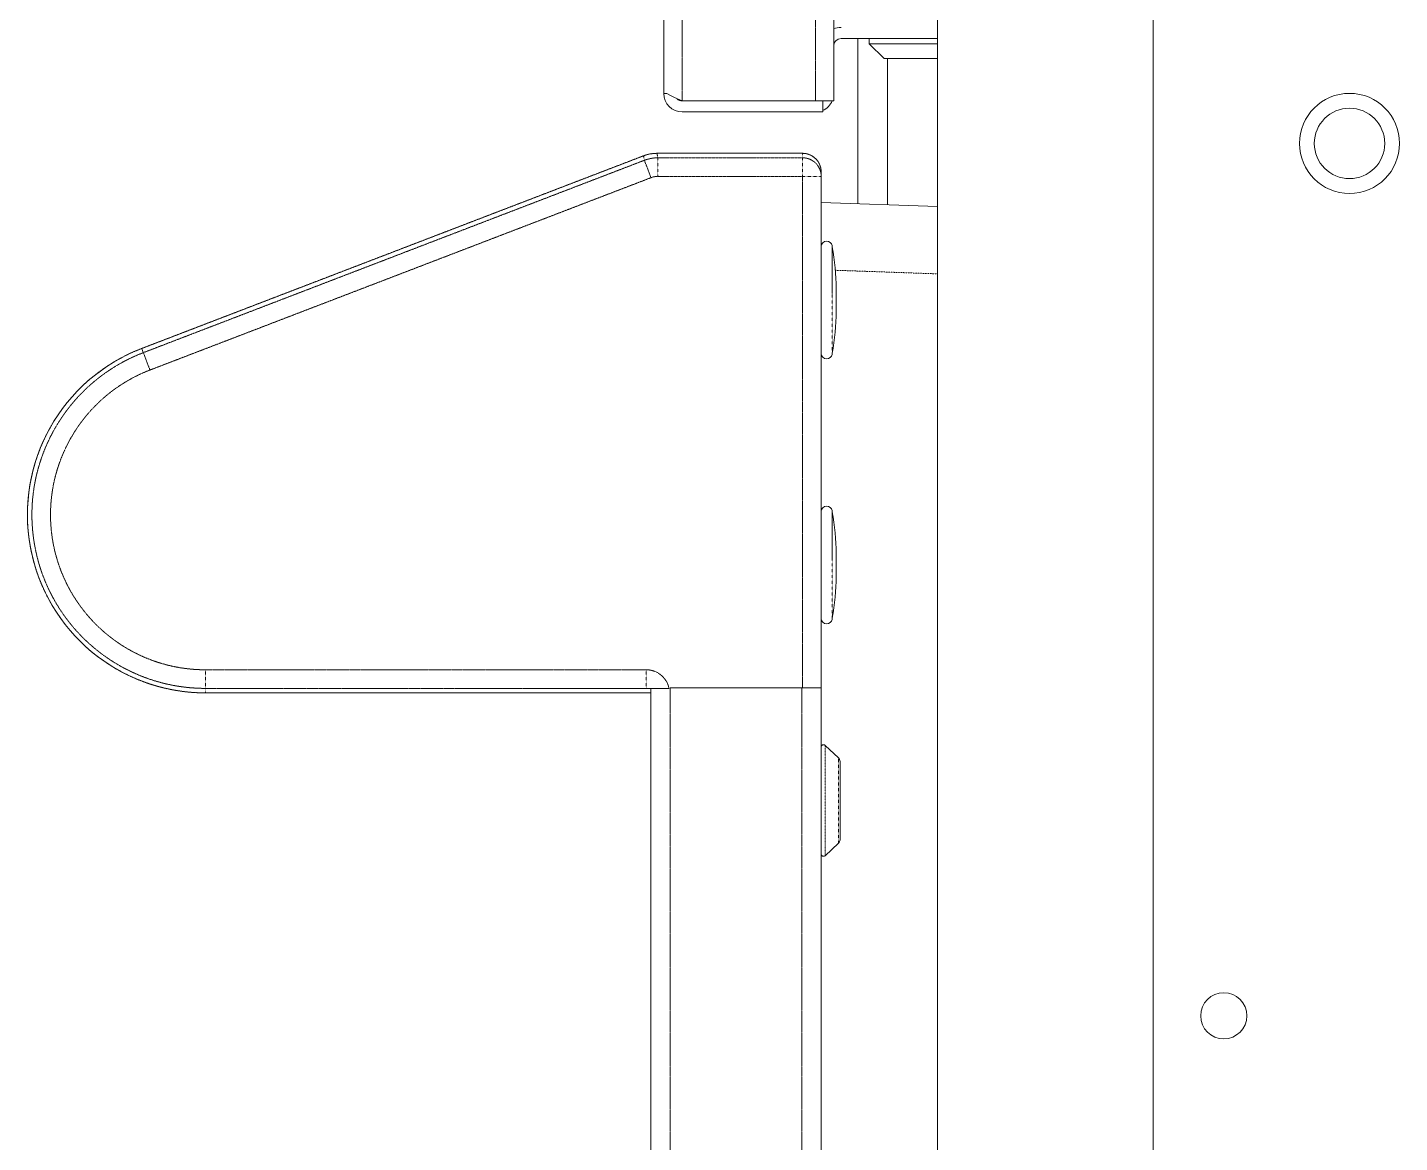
# Model space of a CAD drawing. Header units: millimetres. Extents: x 60499 to 556746, y 248297 to 497145.
# Drawn here: x 272920 to 277813, y 456842 to 460818 of the extents above; entities that cross this region are included whole.
import ezdxf

# ---------------------------------------------------------------- set-up
doc = ezdxf.new("R2010")
doc.units = ezdxf.units.MM
doc.linetypes.add('PHANTOM', pattern=[20, 10, -2, 2, -2, 2, -2])

msp = doc.modelspace()

# ---------------------------------------------------------------- linework, layer by layer
at = {"color": 7, "lineweight": 13, "ltscale": 0.03937}
for p, q in [((275189.2, 460582.8), (275189.2, 466171)), ((275795.6, 460556.8), (275795.6, 466197.8)), ((276166, 442551.5), (276166, 466200.8)), ((276934.4, 423700.9), (276934.4, 466200.8)), ((275117.2, 460360.2), (273327.8, 459673.3)), ((273327.8, 459673.3), (275117.2, 460360.2)), ((275750.8, 460286.8), (275750.8, 458461.2)), ((275750.8, 458462.8), (275750.8, 460171)), ((275143.6, 458445.2), (273555.4, 458445.2)), ((275143.6, 458461.2), (275143.6, 442073.2)), ((275750.8, 458462.8), (275750.8, 442133.6))]:
    msp.add_line(p, q, dxfattribs=at)
at = {"color": 7, "linetype": 'PHANTOM', "lineweight": 13, "ltscale": 0.03937}
for p, q in [((275254.7, 466197.8), (275254.7, 460555.9)), ((275730.1, 460555.9), (275730.1, 466197.8)), ((275117.2, 460360.2), (273327.8, 459673.3)), ((273333.5, 459658.3), (275120.2, 460344.2)), ((273357.3, 459596.4), (275144, 460282.2)), ((275684.5, 460286.8), (275684.5, 458462.8)), ((275126.9, 458527.6), (273555.4, 458527.6)), ((274725.7, 458461.2), (273555.4, 458461.2)), ((273555.4, 458445.2), (275143.6, 458445.2)), ((275212.5, 458462.8), (275212.5, 442073.2)), ((275682, 458462.8), (275682, 442133.6))]:
    msp.add_line(p, q, dxfattribs=at)
at = {"color": 7, "lineweight": 13, "ltscale": 0.010252}
msp.add_line((276166, 460778.5), (275821.6, 460778.5), dxfattribs=at)
at = {"color": 7, "lineweight": 13, "ltscale": 0.017539}
msp.add_line((275881.9, 460189.3), (275881.9, 460778.5), dxfattribs=at)
at = {"color": 7, "lineweight": 13, "ltscale": 0.00055}
msp.add_line((275922, 460778.5), (275922, 460760), dxfattribs=at)
at = {"color": 7, "lineweight": 13, "ltscale": 0.007265}
msp.add_line((276166, 460760), (275922, 460760), dxfattribs=at)
at = {"color": 7, "lineweight": 13, "ltscale": 0.002227}
msp.add_line((275974.9, 460707.1), (275922, 460760), dxfattribs=at)
at = {"color": 7, "lineweight": 13, "ltscale": 0.00569}
msp.add_line((276166, 460707.1), (275974.9, 460707.1), dxfattribs=at)
at = {"color": 7, "lineweight": 13, "ltscale": 0.015524}
msp.add_line((275986.9, 460185.6), (275986.9, 460707.1), dxfattribs=at)
msp.add_line((275986.9, 460185.6), (275986.9, 460707.1), dxfattribs=at)
at = {"color": 7, "lineweight": 13, "ltscale": 0.000174}
msp.add_line((275195.1, 460582.8), (275189.2, 460582.8), dxfattribs=at)
at = {"color": 7, "lineweight": 13, "ltscale": 0.000333}
msp.add_line((275189.2, 460582.8), (275200.4, 460582.8), dxfattribs=at)
at = {"color": 7, "lineweight": 13, "ltscale": 0.01415}
msp.add_line((275254.7, 460555.9), (275730.1, 460555.9), dxfattribs=at)
at = {"color": 7, "lineweight": 13, "ltscale": 0.000775}
msp.add_line((275756.1, 460555.9), (275730.1, 460555.9), dxfattribs=at)
at = {"color": 7, "lineweight": 13, "ltscale": 0.001175}
msp.add_line((275756.1, 460516.5), (275756.1, 460555.9), dxfattribs=at)
at = {"color": 7, "lineweight": 13, "ltscale": 0.0149}
msp.add_line((275756.1, 460516.5), (275255.6, 460516.5), dxfattribs=at)
at = {"color": 7, "linetype": 'PHANTOM', "lineweight": 13, "ltscale": 0.000485}
for p, q in [((275117.2, 460360.2), (275120.2, 460344.2)), ((275165.4, 460369.1), (275168.3, 460353.1))]:
    msp.add_line(p, q, dxfattribs=at)
at = {"color": 7, "linetype": 'PHANTOM', "lineweight": 13, "ltscale": 0.001975}
for p, q in [((275120.2, 460344.2), (275144, 460282.2)), ((275168.3, 460353.1), (275168.3, 460286.8)), ((275684.5, 460286.8), (275684.5, 460353.1)), ((275750.8, 460286.8), (275684.5, 460286.8)), ((273333.5, 459658.3), (273357.3, 459596.4)), ((273555.4, 458461.2), (273555.4, 458527.6)), ((275126.9, 458461.2), (275126.9, 458527.6))]:
    msp.add_line(p, q, dxfattribs=at)
at = {"color": 7, "lineweight": 13, "ltscale": 0.015453}
for p, q in [((275684.5, 460369.1), (275165.4, 460369.1)), ((275165.4, 460369.1), (275684.5, 460369.1))]:
    msp.add_line(p, q, dxfattribs=at)
at = {"color": 7, "linetype": 'PHANTOM', "lineweight": 13, "ltscale": 0.015453}
msp.add_line((275684.5, 460369.1), (275165.4, 460369.1), dxfattribs=at)
at = {"color": 7, "linetype": 'PHANTOM', "lineweight": 13, "ltscale": 0.015365}
for p, q in [((275168.3, 460353.1), (275684.5, 460353.1)), ((275168.3, 460286.8), (275684.5, 460286.8))]:
    msp.add_line(p, q, dxfattribs=at)
at = {"color": 7, "linetype": 'PHANTOM', "lineweight": 13, "ltscale": 0.000477}
for p, q in [((275684.5, 460369.1), (275684.5, 460353.1)), ((273333.5, 459658.3), (273327.8, 459673.3)), ((273555.4, 458461.2), (273555.4, 458445.2))]:
    msp.add_line(p, q, dxfattribs=at)
at = {"color": 7, "lineweight": 13, "ltscale": 0.000477}
msp.add_line((275750.8, 460302.8), (275750.8, 460286.8), dxfattribs=at)
at = {"color": 7, "lineweight": 13, "ltscale": 0.0012}
msp.add_line((275750.8, 460285.2), (275750.8, 460244.9), dxfattribs=at)
at = {"color": 7, "lineweight": 13, "ltscale": 0.012366}
msp.add_line((275750.8, 460193.9), (276166, 460179.4), dxfattribs=at)
at = {"color": 7, "lineweight": 13, "ltscale": 0.00498}
for p, q in [((275750.8, 460036.4), (275750.8, 459869.1)), ((275750.8, 459091.6), (275750.8, 458924.3))]:
    msp.add_line(p, q, dxfattribs=at)
at = {"color": 7, "linetype": 'PHANTOM', "lineweight": 13, "ltscale": 0.005075}
for p, q in [((275789.5, 460040.1), (275789.5, 459869.6)), ((275789.5, 459095.3), (275789.5, 458924.8))]:
    msp.add_line(p, q, dxfattribs=at)
at = {"color": 7, "lineweight": 13, "ltscale": 0.000135}
for p, q in [((275790.3, 460035.6), (275789.5, 460040.1)), ((275790.3, 459656.3), (275789.5, 459651.8)), ((275790.3, 459090.8), (275789.5, 459095.3)), ((275790.3, 458711.5), (275789.5, 458707))]:
    msp.add_line(p, q, dxfattribs=at)
at = {"color": 7, "linetype": 'PHANTOM', "lineweight": 13, "ltscale": 0.004959}
for p, q in [((275790.3, 460035.6), (275790.3, 459869)), ((275790.3, 459090.8), (275790.3, 458924.2))]:
    msp.add_line(p, q, dxfattribs=at)
at = {"color": 7, "linetype": 'PHANTOM', "lineweight": 13, "ltscale": 0.010855}
msp.add_line((275801.6, 459952.1), (276166, 459939.3), dxfattribs=at)
at = {"color": 7, "lineweight": 13, "ltscale": 0.00636}
for p, q in [((275750.8, 459869.1), (275750.8, 459655.5)), ((275750.8, 458924.3), (275750.8, 458710.7))]:
    msp.add_line(p, q, dxfattribs=at)
at = {"color": 7, "linetype": 'PHANTOM', "lineweight": 13, "ltscale": 0.006482}
for p, q in [((275789.5, 459869.6), (275789.5, 459651.8)), ((275789.5, 458924.8), (275789.5, 458707))]:
    msp.add_line(p, q, dxfattribs=at)
at = {"color": 7, "linetype": 'PHANTOM', "lineweight": 13, "ltscale": 0.006291}
for p, q in [((275790.3, 459869), (275790.3, 459657.7)), ((275790.3, 458924.2), (275790.3, 458712.9))]:
    msp.add_line(p, q, dxfattribs=at)
at = {"color": 7, "lineweight": 13, "ltscale": 1e-05}
for p, q in [((275804.3, 459885.3), (275804.3, 459885.7)), ((275804.3, 459806.6), (275804.3, 459806.3)), ((275804.3, 458940.5), (275804.3, 458940.9)), ((275804.3, 458861.8), (275804.3, 458861.5))]:
    msp.add_line(p, q, dxfattribs=at)
at = {"color": 7, "lineweight": 13, "ltscale": 0.001038}
for p, q in [((275804.3, 459850.8), (275804.3, 459885.7)), ((275804.3, 459841.1), (275804.3, 459806.3)), ((275804.3, 458906), (275804.3, 458940.9)), ((275804.3, 458896.3), (275804.3, 458861.5))]:
    msp.add_line(p, q, dxfattribs=at)
at = {"color": 7, "lineweight": 13, "ltscale": 0.001316}
for p, q in [((275804.3, 459885.3), (275804.3, 459841.1)), ((275804.3, 459806.6), (275804.3, 459850.8)), ((275804.3, 458940.5), (275804.3, 458896.3)), ((275804.3, 458861.8), (275804.3, 458906))]:
    msp.add_line(p, q, dxfattribs=at)
at = {"color": 7, "linetype": 'PHANTOM', "lineweight": 13, "ltscale": 4.2e-05}
for p, q in [((275790.3, 459657.7), (275790.3, 459656.3)), ((275790.3, 458712.9), (275790.3, 458711.5))]:
    msp.add_line(p, q, dxfattribs=at)
at = {"color": 7, "lineweight": 13, "ltscale": 0.011942}
msp.add_line((275126.9, 458461.2), (274725.7, 458461.2), dxfattribs=at)
at = {"color": 7, "lineweight": 13, "ltscale": 0.002424}
msp.add_line((275208.3, 458461.2), (275126.9, 458461.2), dxfattribs=at)
at = {"color": 7, "lineweight": 13, "ltscale": 0.013975}
msp.add_line((275682, 458462.8), (275212.5, 458462.8), dxfattribs=at)
at = {"color": 7, "lineweight": 13, "ltscale": 0.00205}
msp.add_line((275682, 458462.8), (275750.8, 458462.8), dxfattribs=at)
at = {"color": 7, "lineweight": 13, "ltscale": 0.011346}
msp.add_line((275750.8, 458251.9), (275750.8, 457870.8), dxfattribs=at)
at = {"color": 7, "linetype": 'PHANTOM', "lineweight": 13, "ltscale": 0.01171}
msp.add_line((275765, 458258), (275765, 457864.6), dxfattribs=at)
at = {"color": 7, "lineweight": 13, "ltscale": 0.001948}
for p, q in [((275765, 458258), (275812.7, 458213.3)), ((275765, 457864.6), (275812.7, 457909.4))]:
    msp.add_line(p, q, dxfattribs=at)
at = {"color": 7, "linetype": 'PHANTOM', "lineweight": 13, "ltscale": 0.009046}
msp.add_line((275812.7, 457909.4), (275812.7, 458213.3), dxfattribs=at)
at = {"color": 7, "lineweight": 13, "ltscale": 0.008317}
msp.add_line((275818, 457921.7), (275818, 458201), dxfattribs=at)
at = {"color": 7, "lineweight": 13, "ltscale": 0.03937}
for points in [[(275254.7, 460555.9), (275227.7, 460567.6), (275215.5, 460573.6), (275200.4, 460582.8)], [(275795.6, 460556.8), (275795.5, 460556.7), (275795, 460556.7), (275787.9, 460556.5), (275730.1, 460555.9)]]:
    msp.add_lwpolyline(points, dxfattribs=at)
for centre, radius in [((277634.9, 460404.4), 178.5), ((277634.9, 460404.4), 125.6), ((277186.4, 457293.7), 82.3)]:
    msp.add_circle(centre, radius, dxfattribs=at)
for centre, radius, start, end in [((275821.6, 460752.4), 65.5, 90, 113.4192), ((275821.6, 460752.4), 26, 90, 180), ((275255.6, 460582.8), 66.3, 180, 270), ((275255.6, 460582.8), 26.9, 225.7971, 268.1364), ((275730.1, 460582), 65.5, 293.4177, 337.1782), ((275165.4, 460234.7), 134.4, 90, 111), ((275165.4, 460234.7), 134.4, 90, 111), ((275684.5, 460302.8), 66.3, 0, 90), ((275684.5, 460302.8), 66.3, 0, 90), ((275770.3, 460036.4), 19.5, 90, 180), ((275770.3, 460036.4), 19.5, 10.8078, 90), ((274992.6, 459885.7), 811.7, 0, 10.6466), ((274992.6, 459806.3), 811.7, 349.3534, 0), ((273555.4, 459080.3), 635.1, 111, 270), ((275770.3, 459655.5), 19.5, 180, 270), ((275770.3, 459655.5), 19.5, 270, 349.1922), ((275770.3, 459091.6), 19.5, 90, 180), ((275770.3, 459091.6), 19.5, 10.8078, 90), ((274992.6, 458940.9), 811.7, 0, 10.6466), ((274992.6, 458861.5), 811.7, 349.3534, 0), ((275770.3, 458710.7), 19.5, 180, 270), ((275770.3, 458710.7), 19.5, 270, 349.1922), ((275759.2, 458251.9), 8.4, 46.8476, 180), ((275801.2, 458201), 16.8, 360, 46.8476), ((275801.2, 457921.6), 16.8, 313.1524, 0), ((275759.2, 457870.8), 8.4, 180, 313.1524)]:
    msp.add_arc(centre, radius, start, end, dxfattribs=at)
at = {"color": 7, "linetype": 'PHANTOM', "lineweight": 13, "ltscale": 0.03937}
for centre, radius, start, end in [((275165.4, 460234.7), 134.4, 90.0016, 110.9984), ((275168.3, 460218.7), 134.4, 90.0016, 110.9984), ((275168.3, 460218.7), 68, 90, 111), ((273555.4, 459080.3), 635.1, 111, 270), ((273555.4, 459080.3), 619.1, 111, 270), ((273555.4, 459080.3), 552.8, 111, 270), ((275126.8, 458444.4), 83.1, 12.7618, 89.9965)]:
    msp.add_arc(centre, radius, start, end, dxfattribs=at)
for centre in [(275684.5, 460302.8), (275684.5, 460286.8)]:
    msp.add_ellipse(centre, major_axis=(66.3, 0), ratio=0.999848, start_param=6.283185, end_param=7.853982, dxfattribs=at)

doc.saveas('drawing.dxf')
